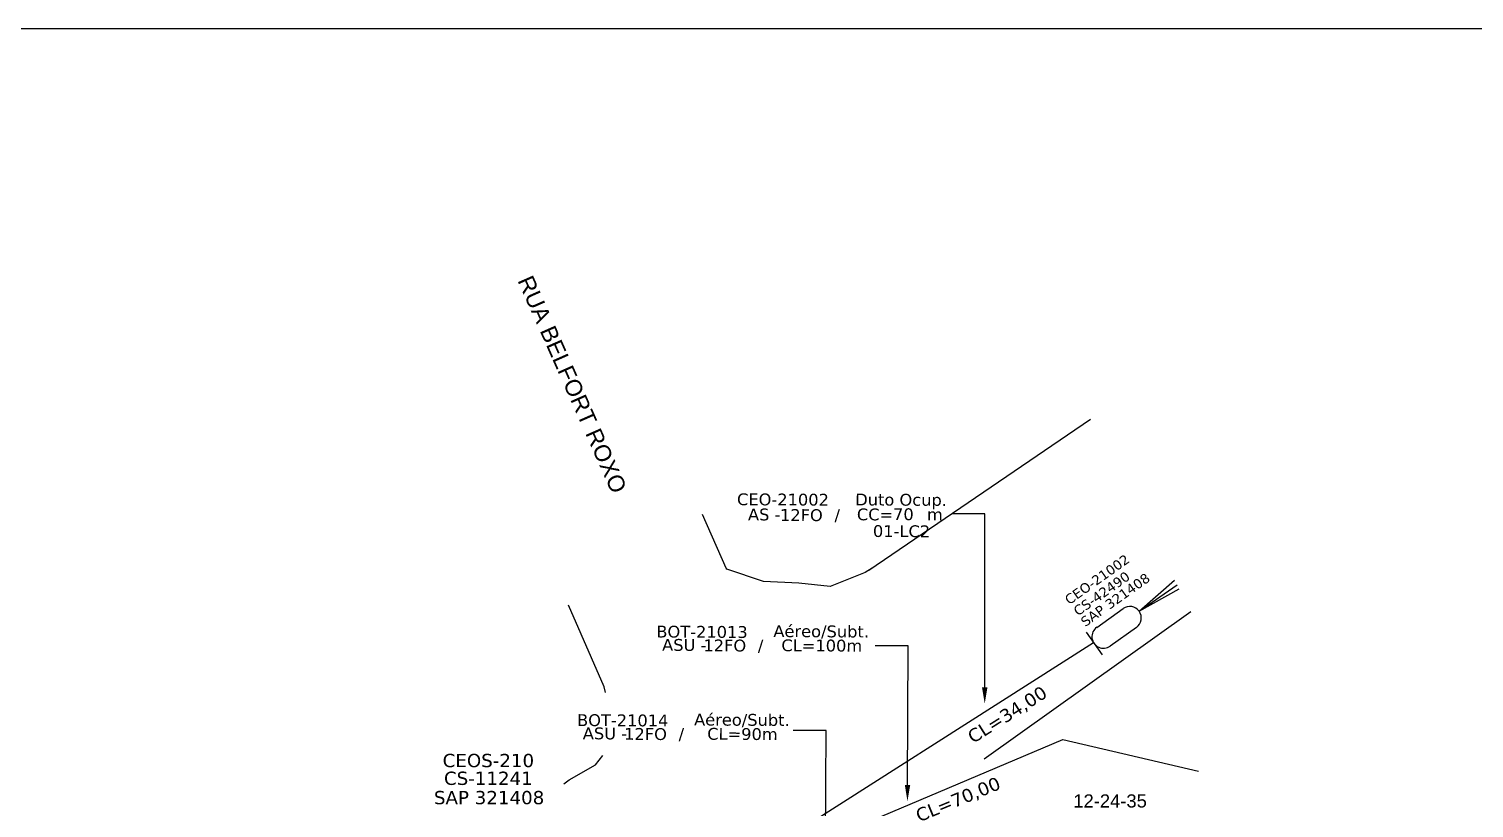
# Model space of a CAD drawing. Extents: x -89 to 2622484776, y -1852823961 to 1299.
# Drawn here: x 336.6 to 611.3, y 1150.8 to 1299 of the extents above; entities that cross this region are included whole.
import ezdxf
from ezdxf import colors
from ezdxf.entities.mleader import LeaderData, LeaderLine
from ezdxf.enums import TextEntityAlignment as Align
from ezdxf.math import Vec2, Vec3

# ---------------------------------------------------------------- set-up
doc = ezdxf.new("R2010")
doc.units = 0
for name, color, linetype in [('20.4-CEOS', 1, 'Continuous'), ('20.5-CEO', 1, 'Continuous'), ('CAP_A_INSTALAR', 1, 'Continuous'), ('CELULAS_GPON', 7, 'Continuous'), ('INDICAÇÃO', 7, 'Continuous'), ('label_cabos', 7, 'Continuous'), ('Legenda', 1, 'Continuous'), ('LOGRADOURO', 5, 'Continuous'), ('MUB', 252, 'Continuous'), ('surveys legendas', 7, 'Continuous')]:
    doc.layers.add(name, color=color, linetype=linetype)
doc.layers.add('EXTRA', color=50, linetype='Continuous', plot=False)
doc.styles.add('ARIAL', font='arial.ttf')
doc.styles.add('siredit', font='verdana.ttf')
doc.styles.get("Standard").update_dxf_attribs({"font": 'arial.ttf'})
doc.linetypes.add('FENCELINE1', pattern='A,0.25,-0.1,[133,ltypeshp.shx,S=0.1,R=0,X=-0.1,Y=0],-0.1,1', length=1.45)

# ---------------------------------------------------------------- blocks, each defined once
blk = doc.blocks.new('Inst CB DT OCUP CFOA-SM-AS-80-TS-24')
at = {"layer": 'label_cabos', "color": 0, "style": 'siredit'}
for tag, flags, p in [('ID_ATIVIDADE', 3, (1.31, 2.67)), ('FATOR', 1, (11.56, 2.55))]:
    blk.add_attdef(tag, text='', height=1, rotation=359.69, dxfattribs=dict(at, flags=flags)).set_placement(p, align=Align.MIDDLE_CENTER)
for tag, p in [('DESTINO_CABO', (3.13, 1.26)), ('TIPO_CABO', (13.11, 1.24)), ('TIPO_CABO', (1.76, 0)), ('CABO', (4.69, -0.05)), ('/', (7.71, -0.05)), ('LANCE', (10.91, 0)), ('UND', (15.96, 0)), ('FID', (13.15, -1.41))]:
    blk.add_attdef(tag, text='', height=1, rotation=359.69, dxfattribs=at).set_placement(p, align=Align.MIDDLE_CENTER)
blk.add_attdef('QTDE', (12.43, -0.47), '', height=1, rotation=359.69, dxfattribs=at)
blk = doc.blocks.new('LEGENDA DOS CABOS')
at = {"layer": 'EXTRA', "color": 0, "style": 'siredit'}
for tag, p in [('ID', (4.6, 0.97)), ('XX', (9.03, 0.97))]:
    blk.add_attdef(tag, text='', height=0.48, rotation=359.69, dxfattribs=at).set_placement(p, align=Align.MIDDLE_CENTER)
at = {"layer": 'Legenda', "color": 0, "style": 'siredit'}
for tag, p in [('TIPO_CABO', (1.31, 0)), ('CABO', (4.69, -0.05)), ('/', (6.81, -0.05)), ('METROS', (10.03, -0.05))]:
    blk.add_attdef(tag, text='', height=0.8, rotation=359.69, dxfattribs=at).set_placement(p, align=Align.MIDDLE_CENTER)

msp = doc.modelspace()

# ---------------------------------------------------------------- linework, layer by layer
msp.add_lwpolyline([(-89.32, 705.02), (749.25, 705.02), (749.25, 1299.02), (-89.32, 1299.02), (-89.32, 705.02)])
at = {"layer": '20.5-CEO', "color": 7}
for p, q in [((539.57, 1185.22), (544.57, 1188.78)), ((547.1, 1185.22), (542.11, 1181.66))]:
    msp.add_line(p, q, dxfattribs=at)
msp.add_lwpolyline([(537.53, 1184.32), (540.59, 1180.02)], dxfattribs=at)
for centre, start, end in [((545.84, 1187), 305.4535, 125.4535), ((540.84, 1183.44), 125.4535, 305.4535)]:
    msp.add_arc(centre, 2.19, start, end, dxfattribs=at)
at = {"layer": 'CAP_A_INSTALAR', "color": 7, "linetype": 'FENCELINE1', "ltscale": 2, "elevation": 0.31}
for points in [[(547.62, 1188.27), (554.35, 1194.17)], [(547.62, 1188.27), (554.82, 1193.28)], [(431.08, 1147.18), (472.76, 1140.15), (538.95, 1182.33)]]:
    msp.add_lwpolyline(points, dxfattribs=at)
at = {"layer": 'CAP_A_INSTALAR', "color": 8, "linetype": 'FENCELINE1', "ltscale": 2, "elevation": 0.31}
for points in [[(547.62, 1188.27), (555.2, 1192.55)], [(431.08, 1147.18), (473.42, 1138.58), (533.13, 1163.91), (558.91, 1157.89)]]:
    msp.add_lwpolyline(points, dxfattribs=at)
at = {"layer": 'MUB'}
for points in [[(538.39, 1224.75), (496.21, 1196.06)], [(469.14, 1196.5), (464.62, 1206.69)], [(496.89, 1196.5), (495.53, 1195.62), (488.92, 1193.01), (482.95, 1193.65), (476.21, 1193.92), (469.25, 1196.26), (469.14, 1196.5)], [(446.18, 1172.8), (445.92, 1173.9), (439.14, 1189.44)], [(518.18, 1160.24), (557.46, 1188.21)], [(438.27, 1155.47), (439.31, 1156.2), (444.3, 1159.08), (445.66, 1160.88)]]:
    msp.add_lwpolyline(points, dxfattribs=at)

# ---------------------------------------------------------------- block references
at = {"layer": 'label_cabos', "color": 0, "lineweight": 0}
ref = msp.add_blockref('Inst CB DT OCUP CFOA-SM-AS-80-TS-24', (472.87, 1206.69), dxfattribs=dict(at, xscale=2.25, yscale=2.25, zscale=2.25))
ref.add_attrib('DESTINO_CABO', 'CEO-21002', dxfattribs={"color": 0, "height": 2.25, "rotation": 359.69, "style": 'siredit'}).set_placement((479.92, 1209.53), align=Align.MIDDLE_CENTER)
ref.add_attrib('CABO', '12FO', dxfattribs={"color": 0, "height": 2.25, "rotation": 359.69, "style": 'siredit'}).set_placement((483.42, 1206.57), align=Align.MIDDLE_CENTER)
ref.add_attrib('TIPO_CABO', 'Duto Ocup.', dxfattribs={"color": 0, "height": 2.25, "rotation": 359.69, "style": 'siredit'}).set_placement((502.37, 1209.49), align=Align.MIDDLE_CENTER)
ref.add_attrib('/', '/', dxfattribs={"color": 0, "height": 2.25, "rotation": 359.69, "style": 'siredit'}).set_placement((490.23, 1206.57), align=Align.MIDDLE_CENTER)
ref.add_attrib('TIPO_CABO', 'AS - ', dxfattribs={"color": 0, "height": 2.25, "rotation": 359.69, "style": 'siredit'}).set_placement((476.84, 1206.68), align=Align.MIDDLE_CENTER)
ref.add_attrib('FID', '01-LC2', dxfattribs={"color": 0, "height": 2.25, "rotation": 359.69, "style": 'siredit'}).set_placement((502.46, 1203.51), align=Align.MIDDLE_CENTER)
ref.add_attrib('LANCE', 'CC=', dxfattribs={"color": 0, "height": 2.25, "rotation": 359.69, "style": 'siredit'}).set_placement((497.42, 1206.69), align=Align.MIDDLE_CENTER)
ref.add_attrib('QTDE', '70', (500.84, 1205.62), dxfattribs={"color": 0, "height": 2.25, "rotation": 359.69, "style": 'siredit'})
ref.add_attrib('UND', 'm', dxfattribs={"color": 0, "height": 2.25, "rotation": 359.69, "style": 'siredit'}).set_placement((508.79, 1206.69), align=Align.MIDDLE_CENTER)
ref = msp.add_blockref('LEGENDA DOS CABOS', (454.99, 1180.7), dxfattribs=dict(at, xscale=2.25, yscale=2.25, zscale=2.25))
ref.add_attrib('ID', 'BOT-21013', dxfattribs={"color": 0, "height": 2.25, "rotation": 359.69, "style": 'siredit'}).set_placement((464.53, 1184.37), align=Align.MIDDLE_CENTER)
ref.add_attrib('CABO', '12FO', dxfattribs={"color": 0, "height": 2.25, "rotation": 359.69, "style": 'siredit'}).set_placement((468.86, 1181.77), align=Align.MIDDLE_CENTER)
ref.add_attrib('METROS', 'CL=100m', dxfattribs={"color": 0, "height": 2.25, "rotation": 359.69, "style": 'siredit'}).set_placement((487.3, 1181.77), align=Align.MIDDLE_CENTER)
ref.add_attrib('XX', 'Aéreo/Subt.', dxfattribs={"color": 0, "height": 2.25, "rotation": 359.69, "style": 'siredit'}).set_placement((487.18, 1184.46), align=Align.MIDDLE_CENTER)
ref.add_attrib('/', '/', dxfattribs={"color": 0, "height": 2.25, "rotation": 359.69, "style": 'siredit'}).set_placement((475.67, 1181.77), align=Align.MIDDLE_CENTER)
ref.add_attrib('TIPO_CABO', 'ASU -', dxfattribs={"color": 0, "height": 2.25, "rotation": 359.69, "style": 'siredit'}).set_placement((461.16, 1181.87), align=Align.MIDDLE_CENTER)
ref = msp.add_blockref('LEGENDA DOS CABOS', (439.92, 1163.87), dxfattribs=dict(at, xscale=2.25, yscale=2.25, zscale=2.25))
ref.add_attrib('ID', 'BOT-21014', dxfattribs={"color": 0, "height": 2.25, "rotation": 359.69, "style": 'siredit'}).set_placement((449.46, 1167.54), align=Align.MIDDLE_CENTER)
ref.add_attrib('CABO', '12FO', dxfattribs={"color": 0, "height": 2.25, "rotation": 359.69, "style": 'siredit'}).set_placement((453.79, 1164.94), align=Align.MIDDLE_CENTER)
ref.add_attrib('METROS', 'CL=90m', dxfattribs={"color": 0, "height": 2.25, "rotation": 359.69, "style": 'siredit'}).set_placement((472.22, 1164.94), align=Align.MIDDLE_CENTER)
ref.add_attrib('XX', 'Aéreo/Subt.', dxfattribs={"color": 0, "height": 2.25, "rotation": 359.69, "style": 'siredit'}).set_placement((472.11, 1167.64), align=Align.MIDDLE_CENTER)
ref.add_attrib('/', '/', dxfattribs={"color": 0, "height": 2.25, "rotation": 359.69, "style": 'siredit'}).set_placement((460.6, 1164.94), align=Align.MIDDLE_CENTER)
ref.add_attrib('TIPO_CABO', 'ASU -', dxfattribs={"color": 0, "height": 2.25, "rotation": 359.69, "style": 'siredit'}).set_placement((446.08, 1165.05), align=Align.MIDDLE_CENTER)

# ---------------------------------------------------------------- texts
at = {"layer": '20.4-CEOS', "color": 7, "style": 'siredit'}
msp.add_text('CEO-21002', height=1.846, rotation=35.4535, dxfattribs=at).set_placement((539.09, 1195.09), align=Align.TOP_CENTER)
for s, p in [('CEOS-210', (423.92, 1161.16)), ('CS-11241', (423.92, 1157.78)), ('SAP 321408', (424.06, 1154.11))]:
    msp.add_text(s, height=2.524, dxfattribs=at).set_placement(p, align=Align.TOP_CENTER)
at = {"layer": '20.5-CEO', "color": 7, "style": 'siredit'}
for s, p in [('CS-42490', (539.95, 1192.4)), ('SAP 321408', (542.55, 1191.22))]:
    msp.add_text(s, height=1.853, rotation=35.4535, dxfattribs=at).set_placement(p, align=Align.TOP_CENTER)
at = {"layer": 'CELULAS_GPON', "style": 'siredit'}
for s, rotation, p in [('CL=34,00', 32.3306, (516.04, 1163.05)), ('CL=70,00', 22.3187, (505.81, 1148.14))]:
    msp.add_text(s, height=2.5, rotation=rotation, dxfattribs=at).set_placement(p)
at = {"layer": 'LOGRADOURO', "style": 'ARIAL'}
msp.add_text('RUA BELFORT ROXO', height=3.125, rotation=293.899, dxfattribs=at).set_placement((429.41, 1251.19))
at = {"layer": 'surveys legendas'}
msp.add_text('12-24-35', height=2.5, dxfattribs=at).set_placement((535.11, 1150.96))

# ---------------------------------------------------------------- leaders
at = {"layer": 'INDICAÇÃO', "color": 0}
ml = msp.add_multileader_mtext('Standard', dxfattribs=at)
ml.set_content('')
ml.set_leader_properties()
ml.build(insert=Vec2(0, 0))
ml.multileader.update_dxf_attribs({"dogleg_length": 25, "arrow_head_size": 3.12})
ctx = ml.context
ctx.base_point, ctx.char_height, ctx.arrow_head_size, ctx.landing_gap_size, ctx.plane_origin = Vec3(499.52, 1206.82), 12.5, 3.12, 6.25, Vec3(518.27, 1191.95)
ctx.text_align_type = 2
notes = []
notes.append((ctx, [(0, (1, 1, 0), (518.27, 1206.82), (-1, 0), 6.25, [(0, [(518.27, 1170.68)], 0, [])])]))
ctx.mtext.insert, ctx.mtext.alignment, ctx.mtext.flow_direction = Vec3(505.77, 1213.07), 3, 5
ml = msp.add_multileader_mtext('Standard', dxfattribs=at)
ml.set_content('')
ml.set_leader_properties()
ml.build(insert=Vec2(0, 0))
ml.multileader.update_dxf_attribs({"dogleg_length": 25, "arrow_head_size": 3.12})
ctx = ml.context
ctx.base_point, ctx.char_height, ctx.arrow_head_size, ctx.landing_gap_size, ctx.plane_origin = Vec3(484.97, 1181.73), 12.5, 3.12, 6.25, Vec3(503.72, 1166.86)
ctx.text_align_type = 2
notes.append((ctx, [(0, (1, 1, 0), (503.72, 1181.73), (-1, 0), 6.25, [(0, [(503.58, 1152.14)], 0, [])])]))
ctx.mtext.insert, ctx.mtext.alignment, ctx.mtext.flow_direction = Vec3(491.22, 1187.98), 3, 5
ml = msp.add_multileader_mtext('Standard', dxfattribs=at)
ml.set_content('')
ml.set_leader_properties()
ml.build(insert=Vec2(0, 0))
ml.multileader.update_dxf_attribs({"dogleg_length": 25, "arrow_head_size": 3.12})
ctx = ml.context
ctx.base_point, ctx.char_height, ctx.arrow_head_size, ctx.landing_gap_size, ctx.plane_origin = Vec3(469.37, 1165.61), 12.5, 3.12, 6.25, Vec3(488.12, 1150.74)
ctx.text_align_type = 2
notes.append((ctx, [(0, (1, 1, 0), (488.12, 1165.61), (-1, 0), 6.25, [(0, [(487.98, 1136.02)], 0, [])])]))
ctx.mtext.insert, ctx.mtext.alignment, ctx.mtext.flow_direction = Vec3(475.62, 1171.86), 3, 5
for ctx, leaders in notes:
    for number, flags, end, landing, length, lines in leaders:
        leader = LeaderData()
        leader.index, (leader.has_last_leader_line, leader.has_dogleg_vector, leader.attachment_direction) = number, flags
        leader.last_leader_point, leader.dogleg_vector, leader.dogleg_length = Vec3(end), Vec3(landing), length
        for number, points, colour, breaks in lines:
            line = LeaderLine()
            line.index, line.vertices, line.color, line.breaks = number, Vec3.list(points), colors.encode_raw_color(colour), breaks
            leader.lines.append(line)
        ctx.leaders.append(leader)

doc.saveas('drawing.dxf')
